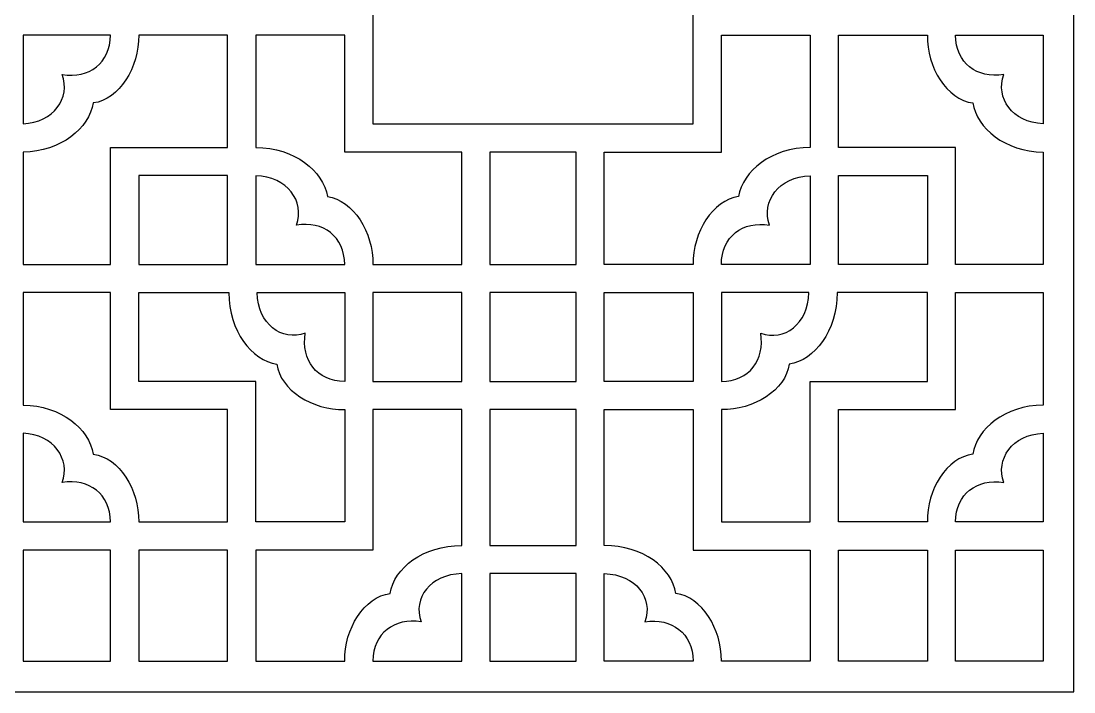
# Model space of a CAD drawing. Header units: centimetres. Extents: x 17.3 to 27.5, y -9.5 to 9.5.
# Drawn here: x 20.69 to 27.5, y -9.5 to -5.16 of the extents above; entities that cross this region are included whole.
import ezdxf

# ---------------------------------------------------------------- set-up
doc = ezdxf.new("R2010")
doc.units = ezdxf.units.CM
doc.header["$MEASUREMENT"] = 0
doc.layers.add('layer 1', color=7, linetype='Continuous')

msp = doc.modelspace()

# ---------------------------------------------------------------- linework, layer by layer
at = {"layer": 'layer 1', "color": 250}
for points, knots in [([(20.50001, 9.49999), (20.50001, 9.49999), (20.50001, 9.49999), (20.50001, 9.49999), (20.50001, 9.49999), (20.50001, 9.49999), (27.5, 9.49999), (27.5, 9.49999), (27.5, 9.49999), (27.5, 9.49999), (27.5, -9.50001), (27.5, -9.50001), (27.5, -9.50001), (27.5, -9.50001), (20.50001, -9.50001), (20.50001, -9.50001), (20.50001, -9.50001), (20.50001, -9.50001), (20.50001, 9.49999), (20.50001, 9.49999)], [0, 0, 0, 0, 0.1666667, 0.1666667, 0.1666667, 0.1666667, 0.3333333, 0.3333333, 0.3333333, 0.3333333, 0.5, 0.5, 0.5, 0.5, 0.6666667, 0.6666667, 0.6666667, 0.6666667, 1, 1, 1, 1]), ([(25.03629, -5.82656), (25.03629, -5.82656), (25.03629, -5.82656), (25.03629, -5.82656), (25.03629, -5.82656), (24.34543, -5.82656), (23.65454, -5.82656), (22.96371, -5.82656), (22.96371, -5.82656), (22.96371, -5.13453), (22.96371, -4.29045), (22.96371, -3.59844), (22.96371, -3.59844), (23.65454, -3.59844), (24.34543, -3.59844), (25.03629, -3.59844), (25.03629, -3.59844), (25.03629, -4.29045), (25.03629, -5.13453), (25.03629, -5.82656)], [0, 0, 0, 0, 0.1666667, 0.1666667, 0.1666667, 0.1666667, 0.3333333, 0.3333333, 0.3333333, 0.3333333, 0.5, 0.5, 0.5, 0.5, 0.6666667, 0.6666667, 0.6666667, 0.6666667, 1, 1, 1, 1]), ([(20.7, -6.00837), (20.7, -6.00837), (20.7, -6.00837), (20.7, -6.00837), (20.7, -6.00837), (20.9462, -6.00434), (21.12863, -5.85413), (21.15452, -5.69067), (21.15452, -5.69067), (21.3217, -5.66922), (21.45255, -5.4612), (21.44845, -5.25213), (21.44845, -5.25213), (21.44845, -5.25213), (22.02389, -5.25213), (22.02389, -5.25213), (22.02389, -5.25213), (22.02389, -5.25213), (22.02389, -5.97862), (22.02389, -5.97862), (22.02389, -5.97862), (22.02389, -5.97862), (21.26625, -5.97862), (21.26625, -5.97862), (21.26625, -5.97862), (21.26625, -5.97862), (21.26625, -6.73524), (21.26625, -6.73524), (21.26625, -6.73524), (21.26625, -6.73524), (20.7, -6.73524), (20.7, -6.73524), (20.7, -6.73524), (20.7, -6.73524), (20.7, -6.00837), (20.7, -6.00837)], [0, 0, 0, 0, 0.1, 0.1, 0.1, 0.1, 0.2, 0.2, 0.2, 0.2, 0.3, 0.3, 0.3, 0.3, 0.4, 0.4, 0.4, 0.4, 0.5, 0.5, 0.5, 0.5, 0.6, 0.6, 0.6, 0.6, 0.7, 0.7, 0.7, 0.7, 0.8, 0.8, 0.8, 0.8, 1, 1, 1, 1]), ([(20.7, -5.25213), (20.7, -5.25213), (20.7, -5.25213), (20.7, -5.25213), (20.7, -5.25213), (20.7, -5.25213), (21.26625, -5.25213), (21.26625, -5.25213), (21.26625, -5.25213), (21.26425, -5.43415), (21.12837, -5.53407), (20.95421, -5.50707), (20.95421, -5.50707), (21.00831, -5.65861), (20.89884, -5.81615), (20.7, -5.82594), (20.7, -5.82594), (20.7, -5.82594), (20.7, -5.25213), (20.7, -5.25213)], [0, 0, 0, 0, 0.1666667, 0.1666667, 0.1666667, 0.1666667, 0.3333333, 0.3333333, 0.3333333, 0.3333333, 0.5, 0.5, 0.5, 0.5, 0.6666667, 0.6666667, 0.6666667, 0.6666667, 1, 1, 1, 1]), ([(22.96371, -6.73524), (22.96371, -6.73524), (22.96371, -6.73524), (22.96371, -6.73524), (22.96371, -6.73524), (22.96782, -6.52616), (22.83696, -6.31815), (22.66976, -6.29668), (22.66976, -6.29668), (22.64357, -6.13118), (22.45689, -5.97929), (22.20607, -5.97888), (22.20607, -5.97888), (22.20607, -5.97888), (22.20607, -5.97862), (22.20607, -5.97862), (22.20607, -5.97862), (22.20607, -5.97862), (22.20607, -5.25213), (22.20607, -5.25213), (22.20607, -5.25213), (22.20607, -5.25213), (22.78152, -5.25213), (22.78152, -5.25213), (22.78152, -5.25213), (22.78152, -5.25213), (22.78152, -6.00873), (22.78152, -6.00873), (22.78152, -6.00873), (22.78152, -6.00873), (23.53913, -6.00873), (23.53913, -6.00873), (23.53913, -6.00873), (23.53913, -6.00873), (23.53913, -6.73524), (23.53913, -6.73524), (23.53913, -6.73524), (23.53913, -6.73524), (22.96371, -6.73524), (22.96371, -6.73524)], [0, 0, 0, 0, 0.0909091, 0.0909091, 0.0909091, 0.0909091, 0.1818182, 0.1818182, 0.1818182, 0.1818182, 0.2727273, 0.2727273, 0.2727273, 0.2727273, 0.3636364, 0.3636364, 0.3636364, 0.3636364, 0.4545455, 0.4545455, 0.4545455, 0.4545455, 0.5454545, 0.5454545, 0.5454545, 0.5454545, 0.6363636, 0.6363636, 0.6363636, 0.6363636, 0.7272727, 0.7272727, 0.7272727, 0.7272727, 0.8181818, 0.8181818, 0.8181818, 0.8181818, 1, 1, 1, 1]), ([(25.03629, -6.73524), (25.03629, -6.73524), (25.03629, -6.73524), (25.03629, -6.73524), (25.03629, -6.73524), (25.03221, -6.52616), (25.16304, -6.31815), (25.33025, -6.29668), (25.33025, -6.29668), (25.35645, -6.13118), (25.5431, -5.97929), (25.79393, -5.97888), (25.79393, -5.97888), (25.79393, -5.97888), (25.79393, -5.97862), (25.79393, -5.97862), (25.79393, -5.97862), (25.79393, -5.97862), (25.79393, -5.25213), (25.79393, -5.25213), (25.79393, -5.25213), (25.79393, -5.25213), (25.21849, -5.25213), (25.21849, -5.25213), (25.21849, -5.25213), (25.21849, -5.25213), (25.21849, -6.00873), (25.21849, -6.00873), (25.21849, -6.00873), (25.21849, -6.00873), (24.46086, -6.00873), (24.46086, -6.00873), (24.46086, -6.00873), (24.46086, -6.00873), (24.46086, -6.73524), (24.46086, -6.73524), (24.46086, -6.73524), (24.46086, -6.73524), (25.03629, -6.73524), (25.03629, -6.73524)], [0, 0, 0, 0, 0.0909091, 0.0909091, 0.0909091, 0.0909091, 0.1818182, 0.1818182, 0.1818182, 0.1818182, 0.2727273, 0.2727273, 0.2727273, 0.2727273, 0.3636364, 0.3636364, 0.3636364, 0.3636364, 0.4545455, 0.4545455, 0.4545455, 0.4545455, 0.5454545, 0.5454545, 0.5454545, 0.5454545, 0.6363636, 0.6363636, 0.6363636, 0.6363636, 0.7272727, 0.7272727, 0.7272727, 0.7272727, 0.8181818, 0.8181818, 0.8181818, 0.8181818, 1, 1, 1, 1]), ([(27.3, -6.00837), (27.3, -6.00837), (27.3, -6.00837), (27.3, -6.00837), (27.3, -6.00837), (27.05383, -6.00434), (26.87137, -5.85413), (26.84549, -5.69067), (26.84549, -5.69067), (26.67828, -5.66922), (26.54746, -5.4612), (26.55153, -5.25213), (26.55153, -5.25213), (26.55153, -5.25213), (25.97612, -5.25213), (25.97612, -5.25213), (25.97612, -5.25213), (25.97612, -5.25213), (25.97612, -5.97862), (25.97612, -5.97862), (25.97612, -5.97862), (25.97612, -5.97862), (26.73375, -5.97862), (26.73375, -5.97862), (26.73375, -5.97862), (26.73375, -5.97862), (26.73375, -6.73524), (26.73375, -6.73524), (26.73375, -6.73524), (26.73375, -6.73524), (27.3, -6.73524), (27.3, -6.73524), (27.3, -6.73524), (27.3, -6.73524), (27.3, -6.00837), (27.3, -6.00837)], [0, 0, 0, 0, 0.1, 0.1, 0.1, 0.1, 0.2, 0.2, 0.2, 0.2, 0.3, 0.3, 0.3, 0.3, 0.4, 0.4, 0.4, 0.4, 0.5, 0.5, 0.5, 0.5, 0.6, 0.6, 0.6, 0.6, 0.7, 0.7, 0.7, 0.7, 0.8, 0.8, 0.8, 0.8, 1, 1, 1, 1]), ([(27.3, -5.25213), (27.3, -5.25213), (27.3, -5.25213), (27.3, -5.25213), (27.3, -5.25213), (27.3, -5.25213), (26.73375, -5.25213), (26.73375, -5.25213), (26.73375, -5.25213), (26.7358, -5.43415), (26.87164, -5.53407), (27.04577, -5.50707), (27.04577, -5.50707), (26.99167, -5.65861), (27.10116, -5.81615), (27.3, -5.82594), (27.3, -5.82594), (27.3, -5.82594), (27.3, -5.25213), (27.3, -5.25213)], [0, 0, 0, 0, 0.1666667, 0.1666667, 0.1666667, 0.1666667, 0.3333333, 0.3333333, 0.3333333, 0.3333333, 0.5, 0.5, 0.5, 0.5, 0.6666667, 0.6666667, 0.6666667, 0.6666667, 1, 1, 1, 1]), ([(24.27869, -6.00873), (24.27869, -6.00873), (24.27869, -6.00873), (24.27869, -6.00873), (24.27869, -6.00873), (24.27869, -6.00873), (24.27869, -6.73524), (24.27869, -6.73524), (24.27869, -6.73524), (24.09292, -6.73524), (23.90709, -6.73524), (23.72134, -6.73524), (23.72134, -6.73524), (23.72134, -6.73524), (23.72134, -6.00873), (23.72134, -6.00873), (23.72134, -6.00873), (23.90709, -6.00873), (24.09292, -6.00873), (24.27869, -6.00873)], [0, 0, 0, 0, 0.1666667, 0.1666667, 0.1666667, 0.1666667, 0.3333333, 0.3333333, 0.3333333, 0.3333333, 0.5, 0.5, 0.5, 0.5, 0.6666667, 0.6666667, 0.6666667, 0.6666667, 1, 1, 1, 1]), ([(22.02389, -6.1608), (22.02389, -6.1608), (22.02389, -6.1608), (22.02389, -6.1608), (22.02389, -6.1608), (22.02389, -6.1608), (22.02389, -6.73524), (22.02389, -6.73524), (22.02389, -6.73524), (22.02389, -6.73524), (21.44845, -6.73524), (21.44845, -6.73524), (21.44845, -6.73524), (21.44845, -6.73524), (21.44845, -6.1608), (21.44845, -6.1608), (21.44845, -6.1608), (21.44845, -6.1608), (22.02389, -6.1608), (22.02389, -6.1608)], [0, 0, 0, 0, 0.1666667, 0.1666667, 0.1666667, 0.1666667, 0.3333333, 0.3333333, 0.3333333, 0.3333333, 0.5, 0.5, 0.5, 0.5, 0.6666667, 0.6666667, 0.6666667, 0.6666667, 1, 1, 1, 1]), ([(22.20607, -6.16107), (22.20607, -6.16107), (22.20607, -6.16107), (22.20607, -6.16107), (22.20607, -6.16107), (22.41071, -6.16639), (22.5244, -6.32643), (22.46947, -6.48028), (22.46947, -6.48028), (22.64364, -6.45329), (22.77947, -6.5532), (22.78152, -6.73524), (22.78152, -6.73524), (22.78152, -6.73524), (22.20607, -6.73524), (22.20607, -6.73524), (22.20607, -6.73524), (22.20607, -6.73524), (22.20607, -6.16107), (22.20607, -6.16107)], [0, 0, 0, 0, 0.1666667, 0.1666667, 0.1666667, 0.1666667, 0.3333333, 0.3333333, 0.3333333, 0.3333333, 0.5, 0.5, 0.5, 0.5, 0.6666667, 0.6666667, 0.6666667, 0.6666667, 1, 1, 1, 1]), ([(25.79393, -6.16107), (25.79393, -6.16107), (25.79393, -6.16107), (25.79393, -6.16107), (25.79393, -6.16107), (25.58929, -6.16639), (25.47561, -6.32643), (25.53053, -6.48028), (25.53053, -6.48028), (25.3564, -6.45329), (25.22054, -6.5532), (25.21849, -6.73524), (25.21849, -6.73524), (25.21849, -6.73524), (25.79393, -6.73524), (25.79393, -6.73524), (25.79393, -6.73524), (25.79393, -6.73524), (25.79393, -6.16107), (25.79393, -6.16107)], [0, 0, 0, 0, 0.1666667, 0.1666667, 0.1666667, 0.1666667, 0.3333333, 0.3333333, 0.3333333, 0.3333333, 0.5, 0.5, 0.5, 0.5, 0.6666667, 0.6666667, 0.6666667, 0.6666667, 1, 1, 1, 1]), ([(25.97612, -6.1608), (25.97612, -6.1608), (25.97612, -6.1608), (25.97612, -6.1608), (25.97612, -6.1608), (25.97612, -6.1608), (25.97612, -6.73524), (25.97612, -6.73524), (25.97612, -6.73524), (25.97612, -6.73524), (26.55153, -6.73524), (26.55153, -6.73524), (26.55153, -6.73524), (26.55153, -6.73524), (26.55153, -6.1608), (26.55153, -6.1608), (26.55153, -6.1608), (26.55153, -6.1608), (25.97612, -6.1608), (25.97612, -6.1608)], [0, 0, 0, 0, 0.1666667, 0.1666667, 0.1666667, 0.1666667, 0.3333333, 0.3333333, 0.3333333, 0.3333333, 0.5, 0.5, 0.5, 0.5, 0.6666667, 0.6666667, 0.6666667, 0.6666667, 1, 1, 1, 1]), ([(20.7, -6.91741), (20.7, -6.91741), (20.7, -6.91741), (20.7, -6.91741), (20.7, -6.91741), (20.7, -6.91741), (21.26625, -6.91741), (21.26625, -6.91741), (21.26625, -6.91741), (21.26625, -6.91741), (21.26625, -7.67403), (21.26625, -7.67403), (21.26625, -7.67403), (21.26625, -7.67403), (22.02389, -7.67403), (22.02389, -7.67403), (22.02389, -7.67403), (22.02389, -7.67403), (22.02389, -8.40052), (22.02389, -8.40052), (22.02389, -8.40052), (22.02389, -8.40052), (21.44845, -8.40052), (21.44845, -8.40052), (21.44845, -8.40052), (21.45255, -8.19144), (21.3217, -7.98343), (21.15452, -7.96198), (21.15452, -7.96198), (21.12863, -7.79851), (20.9462, -7.64831), (20.7, -7.64427), (20.7, -7.64427), (20.7, -7.64427), (20.7, -6.91741), (20.7, -6.91741)], [0, 0, 0, 0, 0.1, 0.1, 0.1, 0.1, 0.2, 0.2, 0.2, 0.2, 0.3, 0.3, 0.3, 0.3, 0.4, 0.4, 0.4, 0.4, 0.5, 0.5, 0.5, 0.5, 0.6, 0.6, 0.6, 0.6, 0.7, 0.7, 0.7, 0.7, 0.8, 0.8, 0.8, 0.8, 1, 1, 1, 1]), ([(22.78152, -7.67403), (22.78152, -7.67403), (22.78152, -7.67403), (22.78152, -7.67403), (22.78152, -7.67403), (22.57246, -7.67812), (22.36443, -7.54728), (22.34297, -7.38011), (22.34297, -7.38011), (22.17769, -7.35393), (22.03318, -7.16773), (22.03239, -6.91741), (22.03239, -6.91741), (22.03239, -6.91741), (22.02389, -6.91741), (22.02389, -6.91741), (22.02389, -6.91741), (22.02389, -6.91741), (21.44845, -6.91741), (21.44845, -6.91741), (21.44845, -6.91741), (21.44845, -6.91741), (21.44845, -7.49184), (21.44845, -7.49184), (21.44845, -7.49184), (21.44845, -7.49184), (22.20607, -7.49184), (22.20607, -7.49184), (22.20607, -7.49184), (22.20607, -7.49184), (22.20607, -8.40052), (22.20607, -8.40052), (22.20607, -8.40052), (22.20607, -8.40052), (22.78152, -8.40052), (22.78152, -8.40052), (22.78152, -8.40052), (22.78152, -8.40052), (22.78152, -7.67403), (22.78152, -7.67403)], [0, 0, 0, 0, 0.0909091, 0.0909091, 0.0909091, 0.0909091, 0.1818182, 0.1818182, 0.1818182, 0.1818182, 0.2727273, 0.2727273, 0.2727273, 0.2727273, 0.3636364, 0.3636364, 0.3636364, 0.3636364, 0.4545455, 0.4545455, 0.4545455, 0.4545455, 0.5454545, 0.5454545, 0.5454545, 0.5454545, 0.6363636, 0.6363636, 0.6363636, 0.6363636, 0.7272727, 0.7272727, 0.7272727, 0.7272727, 0.8181818, 0.8181818, 0.8181818, 0.8181818, 1, 1, 1, 1]), ([(22.21461, -6.91741), (22.21461, -6.91741), (22.21461, -6.91741), (22.21461, -6.91741), (22.21461, -6.91741), (22.2204, -7.12141), (22.37297, -7.23464), (22.52657, -7.17979), (22.52657, -7.17979), (22.49958, -7.35394), (22.59948, -7.48978), (22.78152, -7.49184), (22.78152, -7.49184), (22.78152, -7.49184), (22.78152, -6.91741), (22.78152, -6.91741), (22.78152, -6.91741), (22.78152, -6.91741), (22.21461, -6.91741), (22.21461, -6.91741)], [0, 0, 0, 0, 0.1666667, 0.1666667, 0.1666667, 0.1666667, 0.3333333, 0.3333333, 0.3333333, 0.3333333, 0.5, 0.5, 0.5, 0.5, 0.6666667, 0.6666667, 0.6666667, 0.6666667, 1, 1, 1, 1]), ([(23.53913, -6.91741), (23.53913, -6.91741), (23.53913, -6.91741), (23.53913, -6.91741), (23.53913, -6.91741), (23.53913, -6.91741), (23.53913, -7.49184), (23.53913, -7.49184), (23.53913, -7.49184), (23.53913, -7.49184), (22.96371, -7.49184), (22.96371, -7.49184), (22.96371, -7.49184), (22.96371, -7.49184), (22.96371, -6.91741), (22.96371, -6.91741), (22.96371, -6.91741), (22.96371, -6.91741), (23.53913, -6.91741), (23.53913, -6.91741)], [0, 0, 0, 0, 0.1666667, 0.1666667, 0.1666667, 0.1666667, 0.3333333, 0.3333333, 0.3333333, 0.3333333, 0.5, 0.5, 0.5, 0.5, 0.6666667, 0.6666667, 0.6666667, 0.6666667, 1, 1, 1, 1]), ([(24.27869, -6.91741), (24.27869, -6.91741), (24.27869, -6.91741), (24.27869, -6.91741), (24.27869, -6.91741), (24.27869, -6.91741), (24.27869, -7.49184), (24.27869, -7.49184), (24.27869, -7.49184), (24.09292, -7.49184), (23.90709, -7.49184), (23.72134, -7.49184), (23.72134, -7.49184), (23.72134, -7.49184), (23.72134, -6.91741), (23.72134, -6.91741), (23.72134, -6.91741), (23.90709, -6.91741), (24.09292, -6.91741), (24.27869, -6.91741)], [0, 0, 0, 0, 0.1666667, 0.1666667, 0.1666667, 0.1666667, 0.3333333, 0.3333333, 0.3333333, 0.3333333, 0.5, 0.5, 0.5, 0.5, 0.6666667, 0.6666667, 0.6666667, 0.6666667, 1, 1, 1, 1]), ([(24.46086, -6.91741), (24.46086, -6.91741), (24.46086, -6.91741), (24.46086, -6.91741), (24.46086, -6.91741), (24.46086, -6.91741), (24.46086, -7.49184), (24.46086, -7.49184), (24.46086, -7.49184), (24.46086, -7.49184), (25.03629, -7.49184), (25.03629, -7.49184), (25.03629, -7.49184), (25.03629, -7.49184), (25.03629, -6.91741), (25.03629, -6.91741), (25.03629, -6.91741), (25.03629, -6.91741), (24.46086, -6.91741), (24.46086, -6.91741)], [0, 0, 0, 0, 0.1666667, 0.1666667, 0.1666667, 0.1666667, 0.3333333, 0.3333333, 0.3333333, 0.3333333, 0.5, 0.5, 0.5, 0.5, 0.6666667, 0.6666667, 0.6666667, 0.6666667, 1, 1, 1, 1]), ([(25.78539, -6.91741), (25.78539, -6.91741), (25.78539, -6.91741), (25.78539, -6.91741), (25.78539, -6.91741), (25.77957, -7.12141), (25.62704, -7.23464), (25.47343, -7.17979), (25.47343, -7.17979), (25.50042, -7.35394), (25.40049, -7.48978), (25.21849, -7.49184), (25.21849, -7.49184), (25.21849, -7.49184), (25.21849, -6.91741), (25.21849, -6.91741), (25.21849, -6.91741), (25.21849, -6.91741), (25.78539, -6.91741), (25.78539, -6.91741)], [0, 0, 0, 0, 0.1666667, 0.1666667, 0.1666667, 0.1666667, 0.3333333, 0.3333333, 0.3333333, 0.3333333, 0.5, 0.5, 0.5, 0.5, 0.6666667, 0.6666667, 0.6666667, 0.6666667, 1, 1, 1, 1]), ([(25.21849, -7.67403), (25.21849, -7.67403), (25.21849, -7.67403), (25.21849, -7.67403), (25.21849, -7.67403), (25.42757, -7.67812), (25.63557, -7.54728), (25.65704, -7.38011), (25.65704, -7.38011), (25.82229, -7.35393), (25.96679, -7.16773), (25.96759, -6.91741), (25.96759, -6.91741), (25.96759, -6.91741), (25.97612, -6.91741), (25.97612, -6.91741), (25.97612, -6.91741), (25.97612, -6.91741), (26.55153, -6.91741), (26.55153, -6.91741), (26.55153, -6.91741), (26.55153, -6.91741), (26.55153, -7.49184), (26.55153, -7.49184), (26.55153, -7.49184), (26.55153, -7.49184), (25.79393, -7.49184), (25.79393, -7.49184), (25.79393, -7.49184), (25.79393, -7.49184), (25.79393, -8.40052), (25.79393, -8.40052), (25.79393, -8.40052), (25.79393, -8.40052), (25.21849, -8.40052), (25.21849, -8.40052), (25.21849, -8.40052), (25.21849, -8.40052), (25.21849, -7.67403), (25.21849, -7.67403)], [0, 0, 0, 0, 0.0909091, 0.0909091, 0.0909091, 0.0909091, 0.1818182, 0.1818182, 0.1818182, 0.1818182, 0.2727273, 0.2727273, 0.2727273, 0.2727273, 0.3636364, 0.3636364, 0.3636364, 0.3636364, 0.4545455, 0.4545455, 0.4545455, 0.4545455, 0.5454545, 0.5454545, 0.5454545, 0.5454545, 0.6363636, 0.6363636, 0.6363636, 0.6363636, 0.7272727, 0.7272727, 0.7272727, 0.7272727, 0.8181818, 0.8181818, 0.8181818, 0.8181818, 1, 1, 1, 1]), ([(27.3, -6.91741), (27.3, -6.91741), (27.3, -6.91741), (27.3, -6.91741), (27.3, -6.91741), (27.3, -6.91741), (26.73375, -6.91741), (26.73375, -6.91741), (26.73375, -6.91741), (26.73375, -6.91741), (26.73375, -7.67403), (26.73375, -7.67403), (26.73375, -7.67403), (26.73375, -7.67403), (25.97612, -7.67403), (25.97612, -7.67403), (25.97612, -7.67403), (25.97612, -7.67403), (25.97612, -8.40052), (25.97612, -8.40052), (25.97612, -8.40052), (25.97612, -8.40052), (26.55153, -8.40052), (26.55153, -8.40052), (26.55153, -8.40052), (26.54746, -8.19144), (26.67828, -7.98343), (26.84549, -7.96198), (26.84549, -7.96198), (26.87137, -7.79851), (27.05383, -7.64831), (27.3, -7.64427), (27.3, -7.64427), (27.3, -7.64427), (27.3, -6.91741), (27.3, -6.91741)], [0, 0, 0, 0, 0.1, 0.1, 0.1, 0.1, 0.2, 0.2, 0.2, 0.2, 0.3, 0.3, 0.3, 0.3, 0.4, 0.4, 0.4, 0.4, 0.5, 0.5, 0.5, 0.5, 0.6, 0.6, 0.6, 0.6, 0.7, 0.7, 0.7, 0.7, 0.8, 0.8, 0.8, 0.8, 1, 1, 1, 1]), ([(22.20607, -9.30002), (22.20607, -9.30002), (22.20607, -9.30002), (22.20607, -9.30002), (22.20607, -9.30002), (22.20607, -9.30002), (22.20607, -8.58271), (22.20607, -8.58271), (22.20607, -8.58271), (22.20607, -8.58271), (22.96371, -8.58271), (22.96371, -8.58271), (22.96371, -8.58271), (22.96371, -8.58271), (22.96371, -7.67403), (22.96371, -7.67403), (22.96371, -7.67403), (22.96371, -7.67403), (23.53913, -7.67403), (23.53913, -7.67403), (23.53913, -7.67403), (23.53913, -7.67403), (23.53913, -8.55257), (23.53913, -8.55257), (23.53913, -8.55257), (23.28832, -8.55297), (23.10165, -8.69766), (23.07544, -8.86314), (23.07544, -8.86314), (22.90871, -8.88454), (22.77812, -9.09151), (22.78149, -9.30002), (22.78149, -9.30002), (22.78149, -9.30002), (22.20607, -9.30002), (22.20607, -9.30002)], [0, 0, 0, 0, 0.1, 0.1, 0.1, 0.1, 0.2, 0.2, 0.2, 0.2, 0.3, 0.3, 0.3, 0.3, 0.4, 0.4, 0.4, 0.4, 0.5, 0.5, 0.5, 0.5, 0.6, 0.6, 0.6, 0.6, 0.7, 0.7, 0.7, 0.7, 0.8, 0.8, 0.8, 0.8, 1, 1, 1, 1]), ([(24.27869, -7.67403), (24.27869, -7.67403), (24.27869, -7.67403), (24.27869, -7.67403), (24.27869, -7.67403), (24.27869, -7.67403), (24.27869, -8.55257), (24.27869, -8.55257), (24.27869, -8.55257), (24.09292, -8.55257), (23.90709, -8.55257), (23.72134, -8.55257), (23.72134, -8.55257), (23.72134, -8.55257), (23.72134, -7.67403), (23.72134, -7.67403), (23.72134, -7.67403), (23.90709, -7.67403), (24.09292, -7.67403), (24.27869, -7.67403)], [0, 0, 0, 0, 0.1666667, 0.1666667, 0.1666667, 0.1666667, 0.3333333, 0.3333333, 0.3333333, 0.3333333, 0.5, 0.5, 0.5, 0.5, 0.6666667, 0.6666667, 0.6666667, 0.6666667, 1, 1, 1, 1]), ([(25.79393, -9.30002), (25.79393, -9.30002), (25.79393, -9.30002), (25.79393, -9.30002), (25.79393, -9.30002), (25.79393, -9.30002), (25.79393, -8.58271), (25.79393, -8.58271), (25.79393, -8.58271), (25.79393, -8.58271), (25.03629, -8.58271), (25.03629, -8.58271), (25.03629, -8.58271), (25.03629, -8.58271), (25.03629, -7.67403), (25.03629, -7.67403), (25.03629, -7.67403), (25.03629, -7.67403), (24.46086, -7.67403), (24.46086, -7.67403), (24.46086, -7.67403), (24.46086, -7.67403), (24.46086, -8.55257), (24.46086, -8.55257), (24.46086, -8.55257), (24.71169, -8.55297), (24.89836, -8.69766), (24.92454, -8.86314), (24.92454, -8.86314), (25.09129, -8.88454), (25.22186, -9.09151), (25.21849, -9.30002), (25.21849, -9.30002), (25.21849, -9.30002), (25.79393, -9.30002), (25.79393, -9.30002)], [0, 0, 0, 0, 0.1, 0.1, 0.1, 0.1, 0.2, 0.2, 0.2, 0.2, 0.3, 0.3, 0.3, 0.3, 0.4, 0.4, 0.4, 0.4, 0.5, 0.5, 0.5, 0.5, 0.6, 0.6, 0.6, 0.6, 0.7, 0.7, 0.7, 0.7, 0.8, 0.8, 0.8, 0.8, 1, 1, 1, 1]), ([(20.7, -7.82671), (20.7, -7.82671), (20.7, -7.82671), (20.7, -7.82671), (20.7, -7.82671), (20.89884, -7.83649), (21.00831, -7.99403), (20.95421, -8.14556), (20.95421, -8.14556), (21.12837, -8.11858), (21.26425, -8.21849), (21.26625, -8.40052), (21.26625, -8.40052), (21.26625, -8.40052), (20.7, -8.40052), (20.7, -8.40052), (20.7, -8.40052), (20.7, -8.40052), (20.7, -7.82671), (20.7, -7.82671)], [0, 0, 0, 0, 0.1666667, 0.1666667, 0.1666667, 0.1666667, 0.3333333, 0.3333333, 0.3333333, 0.3333333, 0.5, 0.5, 0.5, 0.5, 0.6666667, 0.6666667, 0.6666667, 0.6666667, 1, 1, 1, 1]), ([(27.3, -7.82671), (27.3, -7.82671), (27.3, -7.82671), (27.3, -7.82671), (27.3, -7.82671), (27.10116, -7.83649), (26.99167, -7.99403), (27.04577, -8.14556), (27.04577, -8.14556), (26.87164, -8.11858), (26.7358, -8.21849), (26.73375, -8.40052), (26.73375, -8.40052), (26.73375, -8.40052), (27.3, -8.40052), (27.3, -8.40052), (27.3, -8.40052), (27.3, -8.40052), (27.3, -7.82671), (27.3, -7.82671)], [0, 0, 0, 0, 0.1666667, 0.1666667, 0.1666667, 0.1666667, 0.3333333, 0.3333333, 0.3333333, 0.3333333, 0.5, 0.5, 0.5, 0.5, 0.6666667, 0.6666667, 0.6666667, 0.6666667, 1, 1, 1, 1]), ([(20.7, -8.58271), (20.7, -8.58271), (20.7, -8.58271), (20.7, -8.58271), (20.7, -8.58271), (20.7, -8.58271), (21.26625, -8.58271), (21.26625, -8.58271), (21.26625, -8.58271), (21.26625, -8.58271), (21.26625, -9.30002), (21.26625, -9.30002), (21.26625, -9.30002), (21.26625, -9.30002), (20.7, -9.30002), (20.7, -9.30002), (20.7, -9.30002), (20.7, -9.30002), (20.7, -8.58271), (20.7, -8.58271)], [0, 0, 0, 0, 0.1666667, 0.1666667, 0.1666667, 0.1666667, 0.3333333, 0.3333333, 0.3333333, 0.3333333, 0.5, 0.5, 0.5, 0.5, 0.6666667, 0.6666667, 0.6666667, 0.6666667, 1, 1, 1, 1]), ([(21.44845, -9.30002), (21.44845, -9.30002), (21.44845, -9.30002), (21.44845, -9.30002), (21.44845, -9.30002), (21.44845, -9.30002), (21.44845, -8.58271), (21.44845, -8.58271), (21.44845, -8.58271), (21.44845, -8.58271), (22.02389, -8.58271), (22.02389, -8.58271), (22.02389, -8.58271), (22.02389, -8.58271), (22.02389, -9.30002), (22.02389, -9.30002), (22.02389, -9.30002), (22.02389, -9.30002), (21.44845, -9.30002), (21.44845, -9.30002)], [0, 0, 0, 0, 0.1666667, 0.1666667, 0.1666667, 0.1666667, 0.3333333, 0.3333333, 0.3333333, 0.3333333, 0.5, 0.5, 0.5, 0.5, 0.6666667, 0.6666667, 0.6666667, 0.6666667, 1, 1, 1, 1]), ([(26.55153, -9.30002), (26.55153, -9.30002), (26.55153, -9.30002), (26.55153, -9.30002), (26.55153, -9.30002), (26.55153, -9.30002), (26.55153, -8.58271), (26.55153, -8.58271), (26.55153, -8.58271), (26.55153, -8.58271), (25.97612, -8.58271), (25.97612, -8.58271), (25.97612, -8.58271), (25.97612, -8.58271), (25.97612, -9.30002), (25.97612, -9.30002), (25.97612, -9.30002), (25.97612, -9.30002), (26.55153, -9.30002), (26.55153, -9.30002)], [0, 0, 0, 0, 0.1666667, 0.1666667, 0.1666667, 0.1666667, 0.3333333, 0.3333333, 0.3333333, 0.3333333, 0.5, 0.5, 0.5, 0.5, 0.6666667, 0.6666667, 0.6666667, 0.6666667, 1, 1, 1, 1]), ([(27.3, -8.58271), (27.3, -8.58271), (27.3, -8.58271), (27.3, -8.58271), (27.3, -8.58271), (27.3, -8.58271), (26.73375, -8.58271), (26.73375, -8.58271), (26.73375, -8.58271), (26.73375, -8.58271), (26.73375, -9.30002), (26.73375, -9.30002), (26.73375, -9.30002), (26.73375, -9.30002), (27.3, -9.30002), (27.3, -9.30002), (27.3, -9.30002), (27.3, -9.30002), (27.3, -8.58271), (27.3, -8.58271)], [0, 0, 0, 0, 0.1666667, 0.1666667, 0.1666667, 0.1666667, 0.3333333, 0.3333333, 0.3333333, 0.3333333, 0.5, 0.5, 0.5, 0.5, 0.6666667, 0.6666667, 0.6666667, 0.6666667, 1, 1, 1, 1]), ([(22.96374, -9.30002), (22.96374, -9.30002), (22.96374, -9.30002), (22.96374, -9.30002), (22.96374, -9.30002), (22.96661, -9.11906), (23.10215, -9.01983), (23.27573, -9.04674), (23.27573, -9.04674), (23.22081, -8.89289), (23.33452, -8.74007), (23.53913, -8.73477), (23.53913, -8.73477), (23.53913, -8.73477), (23.53913, -9.30002), (23.53913, -9.30002), (23.53913, -9.30002), (23.53913, -9.30002), (22.96374, -9.30002), (22.96374, -9.30002)], [0, 0, 0, 0, 0.1666667, 0.1666667, 0.1666667, 0.1666667, 0.3333333, 0.3333333, 0.3333333, 0.3333333, 0.5, 0.5, 0.5, 0.5, 0.6666667, 0.6666667, 0.6666667, 0.6666667, 1, 1, 1, 1]), ([(24.27869, -8.73477), (24.27869, -8.73477), (24.27869, -8.73477), (24.27869, -8.73477), (24.27869, -8.73477), (24.27869, -8.73477), (24.27869, -9.30002), (24.27869, -9.30002), (24.27869, -9.30002), (24.09292, -9.30002), (23.90709, -9.30002), (23.72134, -9.30002), (23.72134, -9.30002), (23.72134, -9.30002), (23.72134, -8.73477), (23.72134, -8.73477), (23.72134, -8.73477), (23.90709, -8.73477), (24.09292, -8.73477), (24.27869, -8.73477)], [0, 0, 0, 0, 0.1666667, 0.1666667, 0.1666667, 0.1666667, 0.3333333, 0.3333333, 0.3333333, 0.3333333, 0.5, 0.5, 0.5, 0.5, 0.6666667, 0.6666667, 0.6666667, 0.6666667, 1, 1, 1, 1]), ([(25.03627, -9.30002), (25.03627, -9.30002), (25.03627, -9.30002), (25.03627, -9.30002), (25.03627, -9.30002), (25.03339, -9.11906), (24.89785, -9.01983), (24.72425, -9.04674), (24.72425, -9.04674), (24.7792, -8.89289), (24.66551, -8.74007), (24.46086, -8.73477), (24.46086, -8.73477), (24.46086, -8.73477), (24.46086, -9.30002), (24.46086, -9.30002), (24.46086, -9.30002), (24.46086, -9.30002), (25.03627, -9.30002), (25.03627, -9.30002)], [0, 0, 0, 0, 0.1666667, 0.1666667, 0.1666667, 0.1666667, 0.3333333, 0.3333333, 0.3333333, 0.3333333, 0.5, 0.5, 0.5, 0.5, 0.6666667, 0.6666667, 0.6666667, 0.6666667, 1, 1, 1, 1])]:
    msp.add_open_spline(points, degree=3, knots=knots, dxfattribs=at)

doc.saveas('drawing.dxf')
